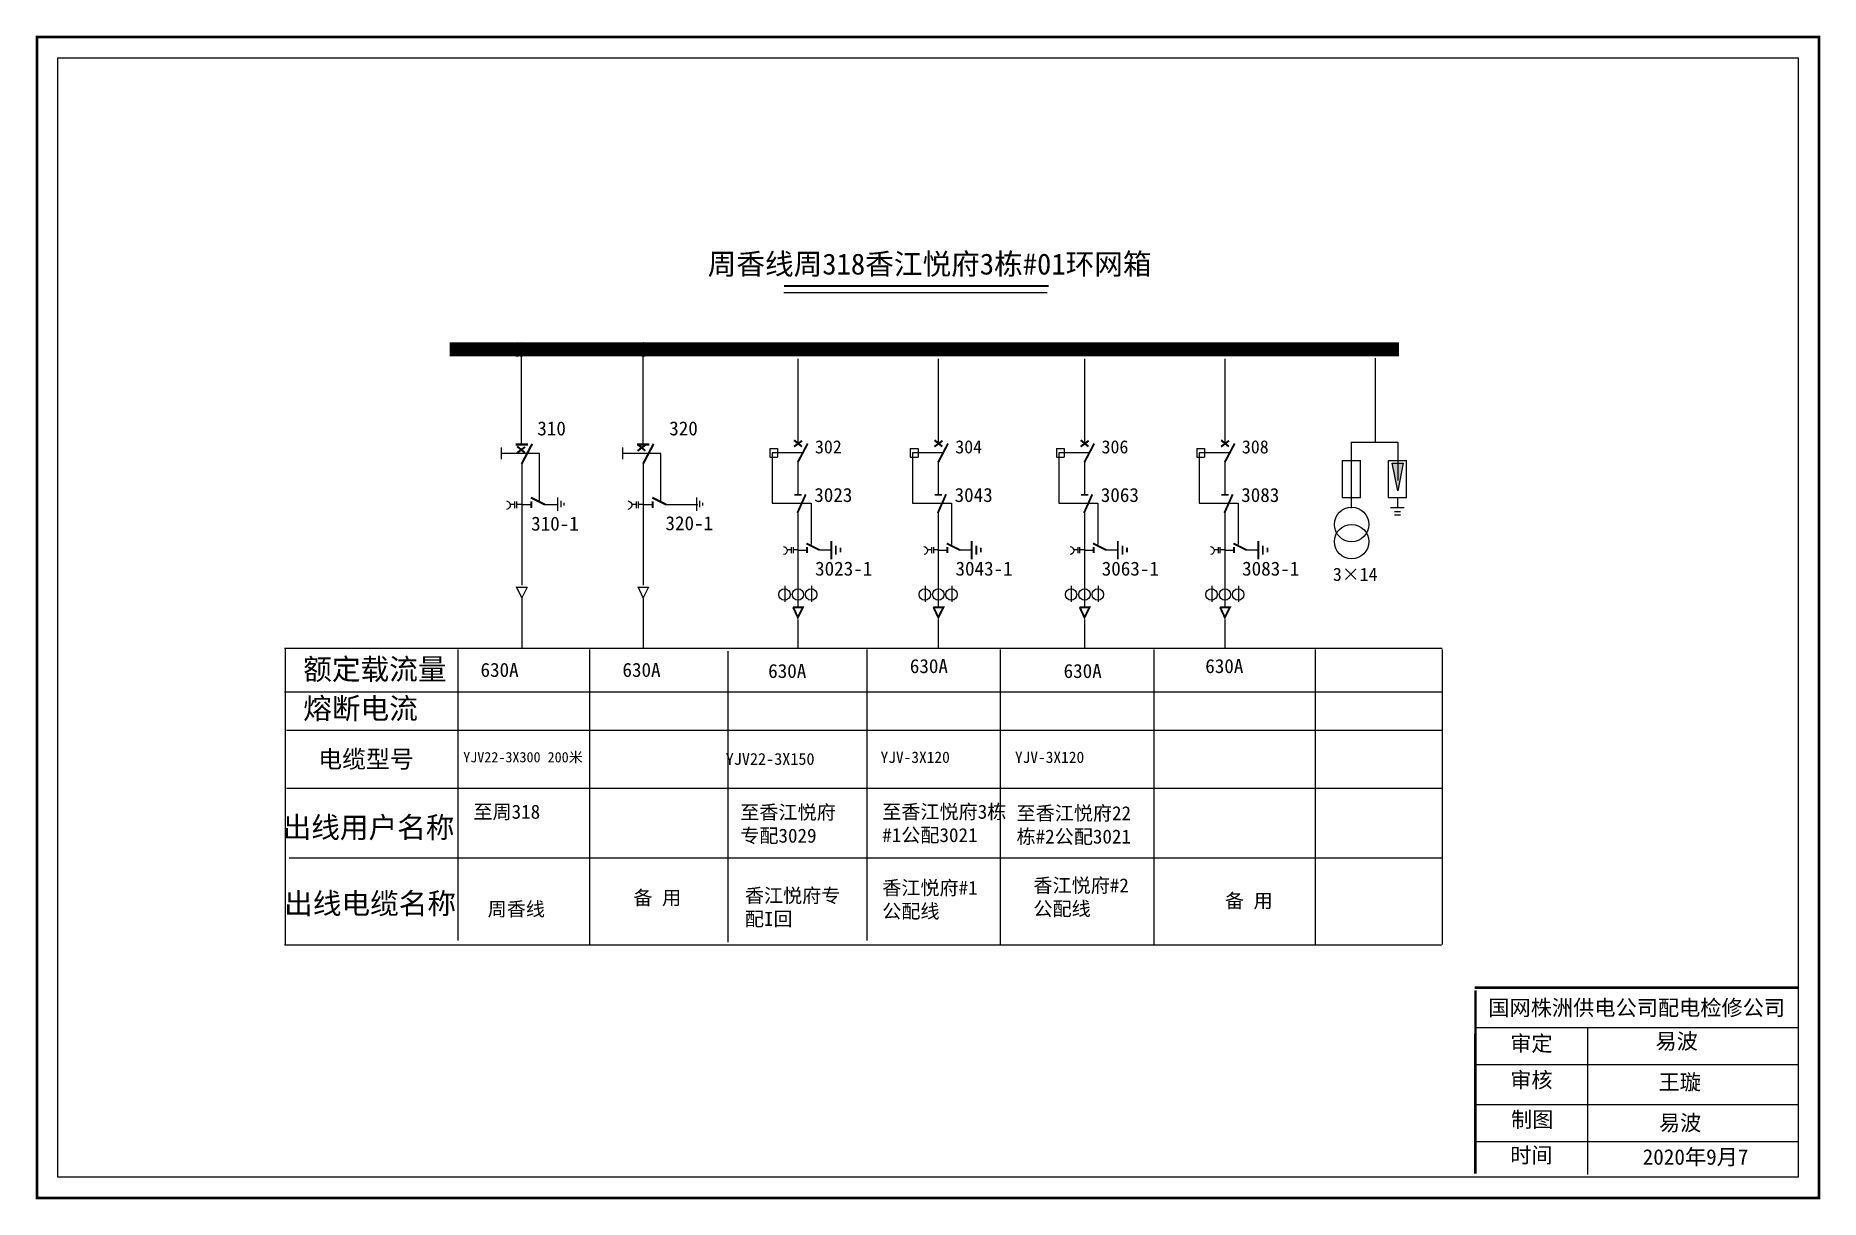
# Model space of a CAD drawing. Extents: x 368 to 623, y -266 to -100.
import ezdxf

# ---------------------------------------------------------------- set-up
doc = ezdxf.new("R2010")
doc.units = 0
doc.header["$LTSCALE"] = 0.774411
doc.linetypes.add('ACAD_ISO02W100', pattern=[15, 12, -3])
doc.linetypes.add('CENTER', pattern=[50.8, 31.75, -6.35, 6.35, -6.35])
doc.layers.get('0').update_dxf_attribs({"linetype": 'CONTINUOUS'})
doc.layers.add('2', color=7, linetype='CONTINUOUS')
doc.styles.add('HZ', font='')
doc.styles.get("Standard").update_dxf_attribs({"font": '', "height": 2.5})
doc.styles.add('STYLE1', font='txt.shx', dxfattribs={"height": 2.6})
doc.styles.add('字体', font='simkai_0.ttf', dxfattribs={"height": 2.5})
doc.styles.get('HZ').set_extended_font_data('SimSun')
doc.styles.get('Standard').set_extended_font_data('SimSun')

# ---------------------------------------------------------------- blocks, each defined once
blk = doc.blocks.new('JD')
for points in [[(-2, 0.2), (-2, -0.2), (2, 0.2), (2, -0.2)], [(1, -1.2), (1, -0.8), (-1, -1.2), (-1, -0.8)], [(-0.5, -1.8), (-0.5, -2.2), (0.5, -1.8), (0.5, -2.2)]]:
    blk.add_trace(points)

msp = doc.modelspace()

# ---------------------------------------------------------------- hatches: boundary and pattern name
at = {"linetype": 'Continuous'}
msp.add_hatch(color=256, dxfattribs=at).paths.add_polyline_path([(561.56, -161.03), (563.13, -161.03), (562.37, -164.99)])

# ---------------------------------------------------------------- linework, layer by layer
for p, q in [((437.17, -145.8), (437.17, -158.32)), ((454.51, -145.8), (454.51, -158.32)), ((476.66, -146.12), (476.66, -158.27)), ((496.71, -146.12), (496.71, -158.27)), ((517.59, -146.12), (517.59, -158.27)), ((537.64, -146.12), (537.64, -158.27)), ((472.66, -158.92), (472.66, -160.17)), ((472.66, -158.92), (473.78, -158.92)), ((472.66, -160.17), (473.78, -160.17)), ((473.78, -158.92), (473.78, -160.17)), ((492.71, -158.92), (493.83, -158.92)), ((492.71, -158.92), (492.71, -160.17)), ((492.71, -160.17), (493.83, -160.17)), ((493.83, -158.92), (493.83, -160.17)), ((513.59, -158.92), (513.59, -160.17)), ((513.59, -158.92), (514.71, -158.92)), ((513.59, -160.17), (514.71, -160.17)), ((514.71, -158.92), (514.71, -160.17)), ((533.64, -158.92), (534.76, -158.92)), ((533.64, -158.92), (533.64, -160.17)), ((533.64, -160.17), (534.76, -160.17)), ((534.76, -158.92), (534.76, -160.17)), ((555.69, -158.01), (555.69, -167.43)), ((437.23, -161.05), (437.23, -178.46)), ((454.57, -161.05), (454.57, -178.46)), ((476.66, -160.82), (476.66, -165.47)), ((496.71, -160.82), (496.71, -165.47)), ((517.59, -160.82), (517.59, -165.47)), ((537.64, -160.82), (537.64, -165.47)), ((554.41, -160.63), (557.01, -160.63)), ((557.01, -165.94), (557.01, -160.62)), ((560.99, -160.63), (563.59, -160.63)), ((560.99, -160.68), (560.99, -165.94)), ((563.59, -165.94), (563.59, -160.62)), ((437.23, -166.95), (438.62, -166.95)), ((440.42, -166.91), (442.31, -166.91)), ((454.57, -166.95), (455.95, -166.95)), ((457.76, -166.91), (462.4, -166.91)), ((476.66, -167.8), (476.66, -181.52)), ((496.71, -167.8), (496.71, -181.52)), ((517.59, -167.8), (517.59, -181.52)), ((537.64, -167.8), (537.64, -181.52)), ((554.41, -165.94), (557.01, -165.94)), ((560.99, -165.94), (563.59, -165.94)), ((476.66, -173.43), (477.96, -173.43)), ((479.65, -173.39), (481.42, -173.39)), ((496.71, -173.43), (498.01, -173.43)), ((499.7, -173.39), (501.47, -173.39)), ((517.59, -173.43), (518.89, -173.43)), ((520.58, -173.39), (522.35, -173.39)), ((537.64, -173.43), (538.93, -173.43)), ((540.63, -173.39), (542.4, -173.39)), ((436.48, -178.71), (438.01, -178.71)), ((437.23, -180.26), (436.5, -178.68)), ((438.01, -178.71), (437.23, -180.26)), ((437.23, -180.26), (437.23, -187.35)), ((453.82, -178.71), (455.34, -178.71)), ((454.56, -180.26), (453.84, -178.68)), ((455.34, -178.71), (454.56, -180.26)), ((454.56, -180.26), (454.56, -187.35)), ((474.79, -178.54), (474.79, -180.82)), ((478.61, -178.54), (478.61, -180.82)), ((494.84, -178.54), (494.84, -180.82)), ((498.65, -178.54), (498.65, -180.82)), ((515.72, -178.54), (515.72, -180.82)), ((519.54, -178.54), (519.54, -180.82)), ((535.77, -178.54), (535.77, -180.82)), ((539.58, -178.54), (539.58, -180.82)), ((403.36, -187.42), (568.7, -187.42)), ((403.5, -229.72), (403.51, -187.42)), ((428.12, -187.62), (428.12, -229.18)), ((446.92, -187.62), (446.92, -229.81)), ((466.66, -187.86), (466.66, -229.41)), ((486.52, -187.62), (486.52, -229.18)), ((505.56, -187.62), (505.56, -229.72)), ((527.5, -187.62), (527.5, -229.72)), ((550.54, -187.62), (550.54, -229.72)), ((568.67, -187.62), (568.67, -229.72)), ((403.36, -193.67), (568.67, -193.67)), ((403.65, -199.16), (568.67, -199.16)), ((403.65, -207.43), (568.67, -207.43)), ((568.67, -217.42), (404.02, -217.42)), ((568.59, -229.8), (403.36, -229.8))]:
    msp.add_line(p, q)
for p, q in [((559.18, -158.04), (559.18, -146.05)), ((555.71, -158.04), (562.35, -158.04)), ((562.35, -158.04), (562.35, -163.49)), ((554.41, -160.63), (554.41, -165.94)), ((562.37, -164.99), (561.56, -161.03)), ((561.56, -161.03), (563.13, -161.03)), ((563.13, -161.03), (562.37, -164.99)), ((442.36, -165.93), (442.36, -167.83)), ((442.8, -166.42), (442.8, -167.3)), ((443.24, -166.67), (443.24, -167.08)), ((462.17, -165.93), (462.17, -167.83)), ((462.61, -166.42), (462.61, -167.3)), ((463.05, -166.67), (463.05, -167.08)), ((561.3, -167.36), (563.27, -167.36)), ((561.87, -167.93), (562.74, -167.93)), ((562.31, -166.05), (562.31, -167.38)), ((561.87, -168.41), (562.74, -168.41))]:
    msp.add_line(p, q, dxfattribs=at)
at = {"linetype": 'ACAD_ISO02W100'}
for p, q in [((473.02, -159.57), (473.02, -166.72)), ((477.22, -159.57), (473.02, -159.57)), ((497.27, -159.57), (493.06, -159.57)), ((493.06, -159.57), (493.06, -166.72)), ((513.95, -159.57), (513.95, -166.72)), ((518.15, -159.57), (513.95, -159.57)), ((538.2, -159.57), (533.99, -159.57)), ((533.99, -159.57), (533.99, -166.72)), ((473.02, -166.72), (478.56, -166.72)), ((478.56, -166.72), (478.56, -172.63)), ((493.06, -166.72), (498.61, -166.72)), ((498.61, -166.72), (498.61, -172.63)), ((513.95, -166.72), (519.49, -166.72)), ((519.49, -166.72), (519.49, -172.63)), ((533.99, -166.72), (539.54, -166.72)), ((539.54, -166.72), (539.54, -172.63))]:
    msp.add_line(p, q, dxfattribs=at)
at = {"linetype": 'CENTER'}
for p, q in [((476.67, -183.36), (476.67, -187.54)), ((496.72, -183.36), (496.72, -187.54)), ((517.6, -183.36), (517.6, -187.54)), ((537.64, -183.36), (537.64, -187.54))]:
    msp.add_line(p, q, dxfattribs=at)
at = {"color": 0, "linetype": 'Continuous'}
for p, q in [((573.44, -241.57), (619.58, -241.57)), ((589.45, -241.58), (589.45, -262.54)), ((573.44, -246.83), (619.58, -246.83)), ((573.44, -252.56), (619.58, -252.56)), ((573.44, -257.82), (619.58, -257.82))]:
    msp.add_line(p, q, dxfattribs=at)
at = {"color": 0, "linetype": 'Continuous', "const_width": 0.37}
msp.add_lwpolyline([(368.01, -100.21), (622.49, -100.21), (622.49, -265.91), (368.01, -265.91)], close=True, dxfattribs=at)
at = {"color": 0, "linetype": 'Continuous'}
msp.add_lwpolyline([(371.01, -103.2), (619.5, -103.2), (619.5, -262.91), (371.01, -262.91)], close=True, dxfattribs=at)
for points, const_width in [([(474.68, -135.73), (512.47, -135.73)], 0.3), ([(426.94, -144.78), (562.49, -144.78)], 2), ([(476.12, -158.68), (477.27, -157.83)], 0.281), ([(476.13, -157.75), (477.24, -158.66)], 0.281), ([(496.17, -158.68), (497.32, -157.83)], 0.281), ([(496.18, -157.75), (497.29, -158.66)], 0.281), ([(517.05, -158.68), (518.2, -157.83)], 0.281), ([(517.06, -157.75), (518.17, -158.66)], 0.281), ([(537.1, -158.68), (538.24, -157.83)], 0.281), ([(537.11, -157.75), (538.21, -158.66)], 0.281), ([(436.35, -158.36), (438.12, -158.36)], 0.3), ([(436.57, -159.57), (437.71, -158.71)], 0.281), ([(436.58, -158.63), (437.68, -159.55)], 0.281), ([(437.23, -161.12), (438.73, -158.28)], 0.3), ([(453.68, -158.36), (455.45, -158.36)], 0.3), ([(453.77, -159.28), (454.91, -158.42)], 0.281), ([(453.78, -158.34), (454.88, -159.26)], 0.281), ([(454.57, -161.12), (456.07, -158.28)], 0.3), ([(476.66, -160.9), (478.07, -158.23)], 0.281), ([(496.71, -160.9), (498.11, -158.23)], 0.281), ([(517.59, -160.9), (518.99, -158.23)], 0.281), ([(537.64, -160.9), (539.04, -158.23)], 0.281), ([(476.16, -165.55), (477.2, -165.55)], 0.281), ([(476.6, -168.14), (477.79, -165.49)], 0.281), ([(496.2, -165.55), (497.25, -165.55)], 0.281), ([(496.65, -168.14), (497.83, -165.49)], 0.281), ([(517.08, -165.55), (518.13, -165.55)], 0.281), ([(517.53, -168.14), (518.71, -165.49)], 0.281), ([(537.13, -165.55), (538.17, -165.55)], 0.281), ([(537.58, -168.14), (538.76, -165.49)], 0.281), ([(438.54, -165.95), (440.54, -166.95)], 0.3), ([(438.62, -166.49), (438.62, -167.41)], 0.3), ([(455.88, -165.95), (457.88, -166.95)], 0.3), ([(455.95, -166.49), (455.95, -167.41)], 0.3), ([(477.89, -172.49), (479.76, -173.43)], 0.281), ([(477.96, -173), (477.96, -173.86)], 0.281), ([(497.93, -172.49), (499.81, -173.43)], 0.281), ([(498.01, -173), (498.01, -173.86)], 0.281), ([(518.81, -172.49), (520.69, -173.43)], 0.281), ([(518.89, -173), (518.89, -173.86)], 0.281), ([(538.86, -172.49), (540.74, -173.43)], 0.281), ([(538.93, -173), (538.93, -173.86)], 0.281), ([(475.97, -181.6), (477.4, -181.6), (476.67, -183.05), (475.99, -181.58)], 0.281), ([(496.02, -181.6), (497.45, -181.6), (496.72, -183.05), (496.03, -181.58)], 0.281), ([(516.9, -181.6), (518.33, -181.6), (517.6, -183.05), (516.91, -181.58)], 0.281), ([(536.95, -181.6), (538.38, -181.6), (537.64, -183.05), (536.96, -181.58)], 0.281)]:
    msp.add_lwpolyline(points, dxfattribs=dict(const_width=const_width))
for points in [[(474.68, -136.65), (512.29, -136.65)], [(434.28, -158.81), (434.28, -160.48)], [(451.62, -158.81), (451.62, -160.48)], [(436.22, -166.94), (435.59, -166.94)], [(436.22, -166.51), (436.22, -167.43)], [(436.5, -166.51), (436.5, -167.43)], [(437.23, -166.94), (436.5, -166.94)], [(453.56, -166.94), (452.93, -166.94)], [(453.56, -166.51), (453.56, -167.43)], [(453.84, -166.51), (453.84, -167.43)], [(454.57, -166.94), (453.84, -166.94)], [(475.71, -173.02), (475.71, -173.88)], [(475.98, -173.02), (475.98, -173.88)], [(495.76, -173.02), (495.76, -173.88)], [(496.03, -173.02), (496.03, -173.88)], [(516.64, -173.02), (516.64, -173.88)], [(516.91, -173.02), (516.91, -173.88)], [(536.69, -173.02), (536.69, -173.88)], [(536.95, -173.02), (536.95, -173.88)], [(475.71, -173.42), (475.12, -173.42)], [(476.66, -173.42), (475.98, -173.42)], [(495.76, -173.42), (495.17, -173.42)], [(496.71, -173.42), (496.03, -173.42)], [(516.64, -173.42), (516.05, -173.42)], [(517.59, -173.42), (516.91, -173.42)], [(536.69, -173.42), (536.1, -173.42)], [(537.63, -173.42), (536.95, -173.42)]]:
    msp.add_lwpolyline(points)
at = {"linetype": 'ACAD_ISO02W100'}
for points in [[(439.76, -166.48), (439.76, -159.64), (434.28, -159.64)], [(457.1, -166.48), (457.1, -159.64), (451.62, -159.64)]]:
    msp.add_lwpolyline(points, dxfattribs=at)
for points in [[(435.05, -166.42, -0.877934), (435.08, -167.64)], [(452.39, -166.42, -0.877934), (452.41, -167.64)], [(474.62, -172.93, -0.877934), (474.64, -174.07)], [(494.67, -172.93, -0.877934), (494.69, -174.07)], [(515.55, -172.93, -0.877934), (515.57, -174.07)], [(535.59, -172.93, -0.877934), (535.62, -174.07)]]:
    msp.add_lwpolyline(points, format="xyb")
at = {"color": 0, "linetype": 'Continuous', "const_width": 0.37}
for points in [[(573.32, -235.89), (619.46, -235.89)], [(573.44, -236.28), (573.41, -262.45)]]:
    msp.add_lwpolyline(points, dxfattribs=at)
for centre, radius in [((436.6, -144.81), 0.996), ((437.22, -144.81), 0.996), ((454.56, -144.81), 0.996), ((454.65, -144.81), 0.996), ((474.75, -179.78), 0.812), ((476.68, -179.78), 0.812), ((478.57, -179.78), 0.812), ((494.8, -179.78), 0.812), ((496.73, -179.78), 0.812), ((498.61, -179.78), 0.812), ((515.68, -179.78), 0.812), ((517.61, -179.78), 0.812), ((519.5, -179.78), 0.812), ((535.73, -179.78), 0.812), ((537.66, -179.78), 0.812), ((539.54, -179.78), 0.812)]:
    msp.add_circle(centre, radius)
at = {"layer": '2'}
for centre in [(555.74, -169.78), (555.74, -172.23)]:
    msp.add_circle(centre, 2.46, dxfattribs=at)

# ---------------------------------------------------------------- block references
at = {"xscale": 0.65625, "yscale": 0.65625, "zscale": 0.65625, "rotation": 90}
for p in [(481.44, -173.44), (501.49, -173.44), (522.37, -173.44), (542.42, -173.44)]:
    msp.add_blockref('JD', p, dxfattribs=at)

# ---------------------------------------------------------------- texts
at = {"style": 'HZ'}
for s, height, p in [('周香线周318香江悦府3栋#01环网箱', 3, (463.79, -134.11)), ('额定载流量', 3, (406.03, -191.93)), ('熔断电流', 3, (406.03, -197.53)), ('电缆型号', 2.5, (408.18, -204.52)), ('出线用户名称', 3, (403.08, -214.51)), ('出线电缆名称', 3, (403.31, -225.37))]:
    msp.add_text(s, height=height, dxfattribs=at).set_placement(p)
for s, height, p in [('310', 2, (439.46, -157.07)), ('320', 2, (458.3, -157.07)), ('302', 1.875, (479.11, -159.64)), ('304', 1.875, (499.15, -159.64)), ('306', 1.875, (520.04, -159.64)), ('308', 1.875, (540.08, -159.64)), ('3023', 2, (479.01, -166.57)), ('3043', 2, (499.05, -166.57)), ('3063', 2, (519.93, -166.57)), ('3083', 2, (539.98, -166.57)), ('310-1', 2, (438.58, -170.66)), ('320-1', 2, (457.76, -170.6)), ('3023-1', 2, (479.13, -177.08)), ('3043-1', 2, (499.18, -177.08)), ('3063-1', 2, (520.06, -177.08)), ('3083-1', 2, (540.11, -177.08)), ('3×14', 1.875, (553.07, -177.83)), ('630A', 2, (431.35, -191.53)), ('630A', 2, (451.62, -191.53)), ('630A', 2, (472.43, -191.69)), ('630A', 2, (492.66, -190.99)), ('630A', 2, (514.62, -191.69)), ('630A', 2, (534.85, -190.99)), ('YJV22-3X300 200米', 1.4761, (428.88, -203.73)), ('YJV22-3X150 ', 1.6943, (466.37, -204.09)), ('YJV-3X120 ', 1.615, (488.48, -203.81)), ('YJV-3X120', 1.615, (507.67, -203.81))]:
    msp.add_text(s, height=height).set_placement(p)
at = {"linetype": 'Continuous', "char_height": 1.9986, "attachment_point": 1, "style": 'STYLE1'}
for s, insert, width in [('{\\fSimSun|b0|i0|c134|p2;至周318}', (430.34, -209.78), 15.9037), ('{\\fSimSun|b0|i0|c134|p2;至\\C0;香江悦府3栋#1公配3021}', (488.72, -209.78), 17.8082), ('{\\fSimSun|b0|i0|c134|p2;至\\C0;香江悦府22栋#2公配3021}', (507.9, -209.99), 17.8082), ('{\\fSimSun|b0|i0|c134|p2;香江悦府#1公配线}', (488.72, -220.64), 15.9037), ('{\\fSimSun|b0|i0|c134|p2;香江悦府#2公配线}', (510.31, -220.29), 15.9037), ('{\\fSimSun|b0|i0|c134|p2;周香线}', (432.37, -223.66), 17.3103), ('{\\fSimSun|b0|i0|c134|p2;备 用}', (453.19, -222.05), 19.414), ('{\\fSimSun|b0|i0|c134|p2;备 用}', (537.66, -222.48), 19.414)]:
    msp.add_mtext(s, dxfattribs=dict(at, insert=insert, width=width))
at = {"color": 0, "linetype": 'Continuous', "attachment_point": 1}
for s, insert, char_height, width, style in [('{\\fSimSun|b0|i0|c134|p2;至香江悦府专配3029}', (468.45, -209.86), 1.9986, 15.9037, 'STYLE1'), ('{\\fSimSun|b0|i0|c134|p2;香江悦府专配I回}', (469.1, -221.75), 1.9986, 15.9037, 'STYLE1'), ('国网株洲供电公司配电检修公司', (575.27, -237.64), 2.2195, 60.679, '字体'), ('易波', (599.14, -242.42), 2.219, 17.3574, '字体'), ('\\f\uffbfﾬￌﾣﾤ_GB2312|b0|i0|c134|p49;审定', (578.39, -242.73), 2.2195, 17.3574, '字体'), ('\\f\uffbfﾬￌﾣﾤ_GB2312|b0|i0|c134|p49;审核', (578.39, -247.95), 2.2195, 17.3574, '字体'), ('{\\fSimSun|b0|i0|c134|p2;王璇}', (599.58, -248.25), 2.2195, 17.3574, '字体'), ('\\f\uffbfﾬￌﾣﾤ_GB2312|b0|i0|c134|p49;制图', (578.51, -253.59), 2.2195, 17.3574, '字体'), ('{\\fSimSun|b0|i0|c134|p2;易波}', (599.63, -254.06), 2.2195, 17.3574, '字体'), ('\\f\uffbfﾬￌﾣﾤ_GB2312|b0|i0|c134|p49;时间', (578.39, -258.68), 2.2195, 17.3574, '字体'), ('2020{\\fSimSun|b0|i0|c134|p2;年}9{\\fSimSun|b0|i0|c134|p2;月7}', (597.31, -258.94), 2.2195, 32.465, '字体')]:
    msp.add_mtext(s, dxfattribs=dict(at, insert=insert, char_height=char_height, width=width, style=style))

doc.saveas('drawing.dxf')
